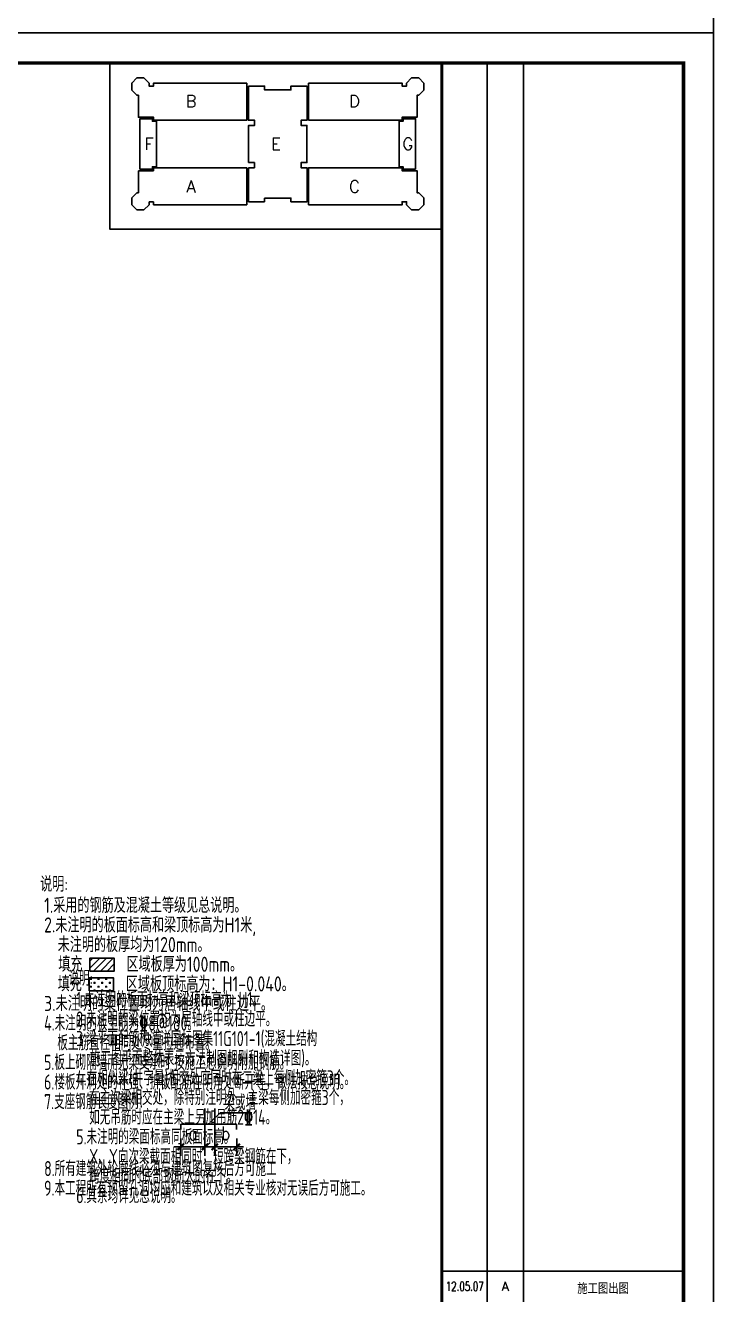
# Model space of a CAD drawing. Header units: millimetres. Extents: x 2998490 to 15040601, y 444546 to 7822218.
# Drawn here: x 14698256 to 14721050, y 7612187 to 7654209 of the extents above; entities that cross this region are included whole.
import ezdxf
from ezdxf.enums import TextEntityAlignment as Align

# ---------------------------------------------------------------- set-up
doc = ezdxf.new("R2010")
doc.units = ezdxf.units.MM
doc.header["$LTSCALE"] = 2000
for name, color, linetype in [('3-ban', 84, 'Continuous'), ('3-liang-R截面-X', 50, 'Continuous'), ('图框', 7, 'Continuous')]:
    doc.layers.add(name, color=color, linetype=linetype)
doc.styles.add('DIM_FONT', font='SIMPLEX', dxfattribs={"width": 0.8, "bigfont": 'HZTXT'})
doc.styles.add('TKZ1_tjhts.shx', font='tjromant.shx', dxfattribs={"bigfont": 'tjhts.shx'})
doc.styles.add('TSSD_Rein', font='Tssdeng.shx', dxfattribs={"width": 0.7, "bigfont": 'hztxt.shx'})
doc.dimstyles.new('AXIS150', dxfattribs={"dimscale": 1.5, "dimtxt": 300, "dimasz": 1, "dimexe": 200, "dimexo": 200, "dimgap": 150, "dimtad": 1, "dimdec": 0, "dimzin": 0, "dimdsep": 46, "dimtxsty": 'DIM_FONT', "dimblk1": '_DIMX', "dimblk2": '_DIMX', "dimsah": 1, "dimcen": 0.09, "dimclrt": 7, "dimadec": 0, "dimazin": 0, "dimtfac": 1, "dimtdec": 0, "dimtix": 1, "dimtmove": 2, "dimatfit": 3, "dimfxl": 0, "dimtolj": 1, "dimtzin": 0, "dimarcsym": 0})

# ---------------------------------------------------------------- blocks, each defined once
blk = doc.blocks.new('TJAD_TK_A0')
at = {"layer": '图框'}
for p, q in [((2162, 399.3), (973, 399.3)), ((2162, -441.7), (2162, 399.3)), ((2087, 389.3), (2087, -30.7)), ((2099, 389.3), (2099, -30.7)), ((2072, -10.7), (2152, -10.7)), ((973, -441.7), (2162, -441.7))]:
    blk.add_line(p, q, dxfattribs=at)
at = {"layer": '图框', "const_width": 1.2}
blk.add_lwpolyline([(2152, -431.7), (2152, 389.3), (998, 389.3), (998, -431.7)], close=True, dxfattribs=at)
at = {"layer": '图框', "const_width": 1}
blk.add_lwpolyline([(2072, 389.3), (2072, -431.7)], dxfattribs=at)
blk = doc.blocks.new('_DIMX')
blk.add_line((-150, 0), (150, 0))
at = {"const_width": 50}
blk.add_lwpolyline([(-70, -70), (70, 70)], dxfattribs=at)
blk = doc.blocks.new('*D968')
at = {"layer": '3-ban', "color": 0, "lineweight": -2}
for p, q in [((14703402, 7617358), (14703402, 7616778)), ((14704203, 7617358), (14704203, 7616777)), ((14703404, 7617078), (14704201, 7617077))]:
    blk.add_line(p, q, dxfattribs=at)
at = {"layer": 'Defpoints', "color": 0}
for p in [(14703402, 7617658), (14704203, 7617658), (14704203, 7617077)]:
    blk.add_point(p, dxfattribs=at)
at = {"layer": '3-ban', "color": 0, "lineweight": -2, "xscale": 1.5, "yscale": 1.5, "zscale": 1.5}
for p, rotation in [((14703402, 7617078), 179.9941877224497), ((14704203, 7617077), 359.9941877224497)]:
    blk.add_blockref('_DIMX', p, dxfattribs=dict(at, rotation=rotation))
at = {"layer": '3-ban', "color": 7, "insert": (14703803, 7617527), "char_height": 450, "attachment_point": 5, "rotation": 359.9942, "style": 'DIM_FONT'}
blk.add_mtext('\\A1;a', dxfattribs=at)
blk = doc.blocks.new('*D969')
at = {"layer": '3-ban', "color": 0, "lineweight": -2}
for p, q in [((14704527, 7617357), (14704527, 7616777)), ((14705255, 7617357), (14705255, 7616777)), ((14704529, 7617077), (14705253, 7617077))]:
    blk.add_line(p, q, dxfattribs=at)
at = {"layer": 'Defpoints', "color": 0}
for p in [(14704527, 7617657), (14705255, 7617657), (14705255, 7617077)]:
    blk.add_point(p, dxfattribs=at)
at = {"layer": '3-ban', "color": 0, "lineweight": -2, "xscale": 1.5, "yscale": 1.5, "zscale": 1.5}
for p, rotation in [((14704527, 7617077), 179.9941877224497), ((14705255, 7617077), 359.9941877224497)]:
    blk.add_blockref('_DIMX', p, dxfattribs=dict(at, rotation=rotation))
at = {"layer": '3-ban', "color": 7, "insert": (14704891, 7617527), "char_height": 450, "attachment_point": 5, "rotation": 359.9942, "style": 'DIM_FONT'}
blk.add_mtext('\\A1;b', dxfattribs=at)

msp = doc.modelspace()

# ---------------------------------------------------------------- hatches: boundary and pattern name
at = {"layer": '3-ban'}
h = msp.add_hatch(dxfattribs=at)
h.set_pattern_fill('ANSI31', color=256, scale=50, style=0)
h.set_pattern_definition([(45, (11759503.58, 6805717.48), (-112.2532015, 112.2532015), [])])
h.paths.add_polyline_path([(14700389.4, 7623324.7), (14700389.4, 7622899.3), (14701199.9, 7622899.3), (14701199.9, 7623324.7)])
h = msp.add_hatch(dxfattribs=at)
h.set_pattern_fill('CROSS', color=256, scale=20, style=0)
h.set_pattern_definition([(0, (479054.63, -46259.63), (127, 127), [63.5, -190.5]), (90, (479086.38, -46291.38), (-127, 127), [63.5, -190.5])])
h.paths.add_polyline_path([(14700369.1, 7622249.3), (14701179.6, 7622249.3), (14701179.6, 7622674.7), (14700369.1, 7622674.7)])

# ---------------------------------------------------------------- linework, layer by layer
for p, q in [((14704202.6, 7617232.1), (14704202.7, 7618353.4)), ((14704389.5, 7617893.7), (14704709.6, 7618204.7)), ((14704527.4, 7617232.1), (14704527.5, 7618353.3)), ((14704709.6, 7618204.7), (14705750.9, 7618204.6))]:
    msp.add_line(p, q, dxfattribs=at)
at = {"layer": '3-ban', "color": 1, "ltscale": 0.5}
for p, q in [((14703406.3, 7617649.7), (14703406.3, 7617828.1)), ((14703406.3, 7617828.1), (14705252.9, 7617828.1)), ((14705252.9, 7617828.1), (14705252.9, 7617655.5))]:
    msp.add_line(p, q, dxfattribs=at)
at = {"layer": '3-ban', "elevation": 7597.5}
for points in [[(14700389.4, 7622899.3), (14701199.9, 7622899.3), (14701199.9, 7623324.7), (14700389.4, 7623324.7)], [(14700369.1, 7622249.3), (14701179.6, 7622249.3), (14701179.6, 7622674.7), (14700369.1, 7622674.7)]]:
    msp.add_lwpolyline(points, close=True, dxfattribs=at)
at = {"layer": '图框'}
for p, q in [((14705593.2, 7652297.5), (14705593.2, 7651067.5)), ((14707636.4, 7652297.5), (14707636.4, 7651067.5)), ((14705649.8, 7650282.5), (14705649.8, 7649667.5)), ((14705649.8, 7649667.5), (14705844.8, 7649667.5)), ((14705844.8, 7649667.5), (14705844.8, 7649497.5)), ((14702499.8, 7649397.5), (14701999.8, 7649397.5)), ((14701999.8, 7649397.5), (14701999.8, 7648667.5)), ((14702499.8, 7649497.5), (14702499.8, 7649397.5)), ((14705593.2, 7649497.5), (14702499.8, 7649497.5)), ((14705593.2, 7649497.5), (14705593.2, 7648267.5)), ((14705844.8, 7649497.5), (14705642.3, 7649497.5)), ((14705642.3, 7649497.5), (14705642.3, 7648367.5)), ((14701946.6, 7648667.5), (14701779.7, 7648500.6)), ((14701779.7, 7648500.6), (14701779.7, 7648264.5)), ((14701999.8, 7648667.5), (14701946.6, 7648667.5)), ((14706179.8, 7648367.5), (14706179.8, 7648492.5)), ((14706179.8, 7648492.5), (14706614.8, 7648492.5)), ((14701779.7, 7648264.5), (14701946.7, 7648097.5)), ((14701946.7, 7648097.5), (14702182.8, 7648097.5)), ((14702182.8, 7648097.5), (14702349.9, 7648264.5)), ((14702349.9, 7648264.5), (14702349.9, 7648367.5)), ((14702349.9, 7648367.5), (14702499.8, 7648367.5)), ((14702499.8, 7648367.5), (14702499.8, 7648267.5)), ((14702499.8, 7648267.5), (14705593.2, 7648267.5)), ((14705642.3, 7648367.5), (14706179.8, 7648367.5))]:
    msp.add_line(p, q, dxfattribs=at)
for points in [[(14701049.6, 7652963.6), (14701049.6, 7647463.6), (14712049.6, 7647463.6)], [(14705593.2, 7651067.5), (14702499.8, 7651067.5), (14702499.8, 7651167.5), (14701999.8, 7651167.5), (14701999.8, 7651897.5), (14701946.6, 7651897.5), (14701779.7, 7652064.4), (14701779.7, 7652300.5), (14701946.7, 7652467.5), (14702182.8, 7652467.5), (14702349.9, 7652300.5), (14702349.9, 7652197.5), (14702499.8, 7652197.5), (14702499.8, 7652297.5), (14705593.2, 7652297.5)], [(14705649.8, 7650282.5), (14705649.8, 7650897.5), (14705844.8, 7650897.5), (14705844.8, 7651067.5), (14705642.3, 7651067.5), (14705642.3, 7652197.5)], [(14705642.3, 7652197.5), (14706179.8, 7652197.5), (14706179.8, 7652072.5), (14706614.8, 7652072.5)], [(14707587.3, 7652197.5), (14707049.8, 7652197.5), (14707049.8, 7652072.5), (14706614.8, 7652072.5)], [(14707579.8, 7650282.5), (14707579.8, 7650897.5), (14707384.8, 7650897.5), (14707384.8, 7651067.5), (14707587.3, 7651067.5), (14707587.3, 7652197.5)], [(14707636.4, 7651067.5), (14710729.8, 7651067.5), (14710729.8, 7651167.5), (14711229.8, 7651167.5), (14711229.8, 7651897.5), (14711283, 7651897.5), (14711449.9, 7652064.4), (14711449.9, 7652300.5), (14711282.8, 7652467.5), (14711046.7, 7652467.5), (14710879.7, 7652300.5), (14710879.7, 7652197.5), (14710729.8, 7652197.5), (14710729.8, 7652297.5), (14707636.4, 7652297.5)], [(14707579.8, 7650282.5), (14707579.8, 7649667.5), (14707384.8, 7649667.5), (14707384.8, 7649497.5), (14707587.3, 7649497.5), (14707587.3, 7648367.5), (14707049.8, 7648367.5), (14707049.8, 7648492.5), (14706614.8, 7648492.5)], [(14707636.4, 7648267.5), (14707636.4, 7649497.5), (14710729.8, 7649497.5), (14710729.8, 7649397.5), (14711229.8, 7649397.5), (14711229.8, 7648667.5), (14711283, 7648667.5), (14711449.9, 7648500.6), (14711449.9, 7648264.5), (14711282.8, 7648097.5), (14711046.7, 7648097.5), (14710879.7, 7648264.5), (14710879.7, 7648367.5), (14710729.8, 7648367.5), (14710729.8, 7648267.5), (14707636.4, 7648267.5)]]:
    msp.add_lwpolyline(points, dxfattribs=at)
for points in [[(14702048.2, 7649446.4), (14702463.7, 7649446.4), (14702463.7, 7649529.6), (14702598.2, 7649529.6), (14702598.2, 7651035.4), (14702463.7, 7651035.4), (14702463.7, 7651118.6), (14702048.2, 7651118.6)], [(14711181.4, 7649446.4), (14710765.9, 7649446.4), (14710765.9, 7649529.6), (14710631.4, 7649529.6), (14710631.4, 7651035.4), (14710765.9, 7651035.4), (14710765.9, 7651118.6), (14711181.4, 7651118.6)]]:
    msp.add_lwpolyline(points, close=True, dxfattribs=at)

# ---------------------------------------------------------------- block references
at = {"layer": '图框', "xscale": 100, "yscale": 100, "zscale": 100}
for p in [(14504849.7, 7698133.9), (14504849.7, 7614033.9)]:
    msp.add_blockref('TJAD_TK_A0', p, dxfattribs=at)

# ---------------------------------------------------------------- texts
at = {"layer": '3-ban', "color": 2, "style": 'TSSD_Rein', "width": 0.8}
msp.add_text('说明:', height=500, rotation=359.99419, dxfattribs=at).set_placement((14698744.9, 7625525.7))
at = {"layer": '3-ban', "style": 'TSSD_Rein'}
for s, width, p in [('1.采用的钢筋及混凝土等级见总说明。', 0.8, (14698875.6, 7624825.7)), ('2.未注明的板面标高和梁顶标高为H1米,', 0.8, (14698875.6, 7624175.7)), ('未注明的板厚均为120mm。', 0.8, (14699327.2, 7623525.7)), ('填充      区域板厚为100mm。', 0.8, (14699347.5, 7622875.7)), ('填充      区域板顶标高为：H1-0.040。', 0.8, (14699327.2, 7622225.7)), ('3.未注明的粱位置均为居轴线中或柱边平。', 0.8, (14698875.7, 7621575.7)), ('4.未注明的板主筋为%%1328@180。', 0.7, (14698875.7, 7620925.7)), ('板主筋直径相同处尽量拉通布置。', 0.7, (14699313, 7620275.7)), ('5.板上砌隔墙而无梁支承时,按施工总说明附加钢筋。', 0.7, (14698875.7, 7619625.7)), ('6.楼板开洞处的补强、折板配筋在阴角处断开等，做法按总说明。', 0.7, (14698875.6, 7618975.7)), ('7.支座钢筋长度图例：', 0.7, (14698875.6, 7618325.7)), ('梁或墙', 0.7, (14704848, 7618296.2)), ('8.所有建筑外轮廓线必须与建筑图复核后方可施工', 0.7, (14698875.6, 7616109.8)), ('9.本工程所有预留孔洞均应和建筑以及相关专业核对无误后方可施工。', 0.7, (14698875.6, 7615459.8))]:
    msp.add_text(s, height=500, rotation=359.99419, dxfattribs=dict(at, width=width)).set_placement(p)
at = {"layer": '3-liang-R截面-X', "color": 2, "style": 'TSSD_Rein', "width": 0.7}
msp.add_text('说明:', height=500, rotation=359.99419, dxfattribs=at).set_placement((14699683.6, 7622413.1))
at = {"layer": '3-liang-R截面-X', "style": 'TSSD_Rein', "width": 0.7}
for s, p in [('1.未注明的板面标高和梁顶标高为 H1。', (14699939.3, 7621713.1)), ('2.未注明的粱位置均为居轴线中或柱边平。', (14699939.3, 7621063.1)), ('3.梁平面配筋构造详国标图集11G101-1(混凝土结构', (14699939.3, 7620413.1)), ('施工图平面整体表示方法制图规则和构造详图)。', (14700390.8, 7619763.1)), ('4.在相似梁(井字量)相交处应同时在二梁上每侧加密箍3个。', (14699939.3, 7619113.1)), ('在主次梁相交处，除特别注明外，主梁每侧加密箍3个，', (14700368.1, 7618463.1)), ('如无吊筋时应在主梁上另加吊筋2%%13214。', (14700368.1, 7617813.1)), ('5.未注明的梁面标高同板面标高。', (14699939.3, 7617163.1)), ('X、Y向次梁截面相同时，短跨梁钢筋在下，', (14700368.1, 7616513.1)), ('跨度相同时底部钢筋大的在下。', (14700368.1, 7615863.1)), ('6.其余均详见总说明。', (14699939.3, 7615213.1))]:
    msp.add_text(s, height=500, rotation=359.99419, dxfattribs=at).set_placement(p)
at = {"layer": '图框', "style": 'TKZ1_tjhts.shx'}
for s, height, p in [('B', 400, (14703743.7, 7651699)), ('D', 400, (14709155.3, 7651699)), ('F', 400, (14702353.2, 7650283.1)), ('E', 400, (14706553.1, 7650283.1)), ('G', 400, (14710923.3, 7650283.1)), ('A', 400, (14703743.7, 7648870.5)), ('C', 400, (14709155.3, 7648870.5)), ('A', 300, (14714149.6, 7612463.6)), ('施工图出图', 360, (14717389.1, 7612390.3))]:
    msp.add_text(s, height=height, dxfattribs=at).set_placement(p, align=Align.MIDDLE_CENTER)
at = {"layer": '图框', "style": 'TKZ1_tjhts.shx', "width": 0.7}
msp.add_text('12.05.07', height=300, dxfattribs=at).set_placement((14712807.5, 7612463.6), align=Align.MIDDLE_CENTER)

# ---------------------------------------------------------------- dimensions: what is measured, and where the dimension line sits
at = {"layer": '3-ban'}
for base, p1, p2, text, picture, middle in [((14704202.6, 7617077.4), (14703402.5, 7617657.6), (14704202.6, 7617657.5), 'a', '*D968', (14703802.5, 7617527.5)), ((14705254.9, 7617077.3), (14704527.4, 7617657.5), (14705254.9, 7617657.4), 'b', '*D969', (14704891.2, 7617527.4))]:
    dim = msp.add_linear_dim(base=base, p1=p1, p2=p2, angle=359.99419, text=text, dimstyle='AXIS150', dxfattribs=at)
    dim.commit()
    dim.dimension.update_dxf_attribs({"geometry": picture, "text_midpoint": middle})

doc.saveas('drawing.dxf')
